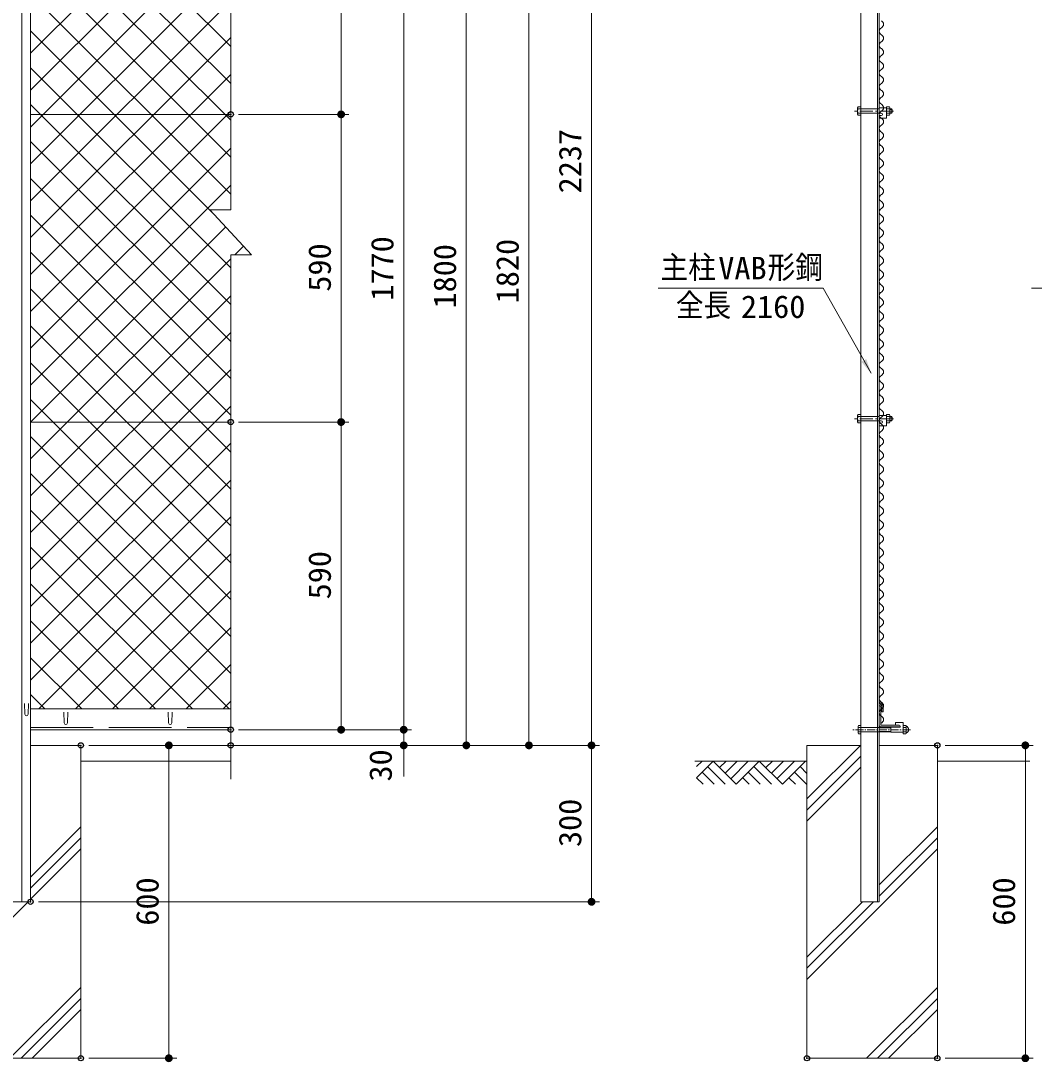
# Model space of a CAD drawing. Units: millimetres at full size. Extents: x -4455 to 4455, y -3150 to 3150.
# Drawn here: x -1598 to 344, y -959 to 1038 of the extents above; entities that cross this region are included whole.
import ezdxf
from ezdxf.enums import TextEntityAlignment as Align

# ---------------------------------------------------------------- set-up
doc = ezdxf.new("R2010")
doc.units = ezdxf.units.MM
doc.header["$LTSCALE"] = 20
doc.header["$PDMODE"] = 32
doc.header["$PDSIZE"] = 10
for name, pattern in [('DASHED', [7.5, 6, -1.5]), ('USER1', [2, 1.25, -0.25, 0.25, -0.25]), ('USER3', [1.125, 0.75, -0.125, 0.125, -0.125]), ('USER4', [4.7625, 3.175, -1.5875])]:
    doc.linetypes.add(name, pattern=pattern)
for name, color, linetype, lineweight in [('0-1_SUNPOU', 1, 'Continuous', 18), ('0-4_6文字', 3, 'Continuous', 18), ('0-5_1部材', 7, 'Continuous', 18), ('0-6_8部品', 7, 'Continuous', 18), ('0-7_GL', 7, 'Continuous', 18), ('0-8_4基礎', 4, 'Continuous', 18), ('0-A_5寸法', 1, 'Continuous', 18), ('0-B_0', 7, 'Continuous', 18), ('0-C_2網', 4, 'Continuous', 18), ('0-D_AMI', 3, 'Continuous', 18)]:
    doc.layers.add(name, color=color, linetype=linetype, lineweight=lineweight)
doc.layers.add('0-2_DEFPOINTS', color=7, linetype='Continuous')
doc.styles.add('ＭＳ ゴシック', font='')
doc.styles.get('ＭＳ ゴシック').set_extended_font_data('MS Gothic')

# ---------------------------------------------------------------- blocks, each defined once
blk = doc.blocks.new('M1')
at = {"layer": '0-1_SUNPOU'}
blk.add_line((-5, 0), (-38.58, 0), dxfattribs=at)
for points in [[(0, 0), (-5, 0), (-4.96, 0.63)], [(0, 0), (-4.96, -0.63), (-5, 0)], [(0, 0), (-4.96, 0.63), (-4.84, 1.24)], [(0, 0), (-4.84, -1.24), (-4.96, -0.63)], [(0, 0), (-4.84, 1.24), (-4.65, 1.84)], [(0, 0), (-4.65, -1.84), (-4.84, -1.24)], [(0, 0), (-4.65, 1.84), (-4.38, 2.41)], [(0, 0), (-4.38, -2.41), (-4.65, -1.84)], [(0, 0), (-4.38, 2.41), (-4.05, 2.94)], [(0, 0), (-4.05, -2.94), (-4.38, -2.41)], [(0, 0), (-4.05, 2.94), (-3.64, 3.42)], [(0, 0), (-3.64, -3.42), (-4.05, -2.94)], [(0, 0), (-3.64, 3.42), (-3.19, 3.85)], [(0, 0), (-3.19, -3.85), (-3.64, -3.42)], [(0, 0), (-3.19, 3.85), (-2.68, 4.22)], [(0, 0), (-2.68, -4.22), (-3.19, -3.85)], [(0, 0), (-2.68, 4.22), (-2.13, 4.52)], [(0, 0), (-2.13, -4.52), (-2.68, -4.22)], [(0, 0), (-2.13, 4.52), (-1.55, 4.76)], [(0, 0), (-1.55, -4.76), (-2.13, -4.52)], [(0, 0), (-1.55, 4.76), (-0.94, 4.91)], [(0, 0), (-0.94, -4.91), (-1.55, -4.76)], [(0, 0), (-0.94, 4.91), (-0.31, 4.99)], [(0, 0), (-0.31, -4.99), (-0.94, -4.91)], [(0, 0), (-0.31, 4.99), (0.31, 4.99)], [(0, 0), (0.31, -4.99), (-0.31, -4.99)], [(0, 0), (0.31, 4.99), (0.94, 4.91)], [(0, 0), (0.94, 4.91), (1.55, 4.76)], [(0, 0), (1.55, 4.76), (2.13, 4.52)], [(0, 0), (2.13, 4.52), (2.68, 4.22)], [(0, 0), (2.68, 4.22), (3.19, 3.85)], [(0, 0), (3.19, 3.85), (3.64, 3.42)], [(0, 0), (3.64, 3.42), (4.05, 2.94)], [(0, 0), (4.05, 2.94), (4.38, 2.41)], [(0, 0), (4.38, 2.41), (4.65, 1.84)], [(0, 0), (4.65, 1.84), (4.84, 1.24)], [(0, 0), (4.84, 1.24), (4.96, 0.63)], [(0, 0), (4.96, 0.63), (5, 0)], [(0, 0), (0.94, -4.91), (0.31, -4.99)], [(0, 0), (1.55, -4.76), (0.94, -4.91)], [(0, 0), (2.13, -4.52), (1.55, -4.76)], [(0, 0), (2.68, -4.22), (2.13, -4.52)], [(0, 0), (3.19, -3.85), (2.68, -4.22)], [(0, 0), (3.64, -3.42), (3.19, -3.85)], [(0, 0), (4.05, -2.94), (3.64, -3.42)], [(0, 0), (4.38, -2.41), (4.05, -2.94)], [(0, 0), (4.65, -1.84), (4.38, -2.41)], [(0, 0), (4.84, -1.24), (4.65, -1.84)], [(0, 0), (4.96, -0.63), (4.84, -1.24)], [(0, 0), (5, 0), (4.96, -0.63)]]:
    blk.add_solid(points, dxfattribs=at)
blk = doc.blocks.new('GL-マーク')
at = {"layer": '0-B_0', "color": 1}
for p, q in [((-278.75, -14.14), (-264.61, 0)), ((-278.75, -42.43), (-236.32, 0)), ((-236.32, 0), (-177.24, -59.08)), ((-203.01, 0), (-219.67, -16.66)), ((-174.73, 0), (-205.53, -30.8)), ((-146.45, 0), (-191.38, -44.94)), ((-118.16, 0), (-177.24, -59.08)), ((-118.16, 0), (-59.08, -59.08)), ((-84.85, 0), (-101.51, -16.65)), ((-56.57, 0), (-87.36, -30.8)), ((-28.28, 0), (-73.22, -44.94)), ((0, 0), (-59.08, -59.08)), ((-250.46, -14.14), (-205.53, -59.08)), ((-132.3, -14.14), (-87.37, -59.08)), ((3.33, -31.61), (-14.14, -14.14)), ((-278.75, -42.43), (-262.09, -59.08)), ((-264.61, -28.28), (-233.81, -59.08)), ((-160.59, -42.43), (-143.93, -59.08)), ((-146.44, -28.28), (-115.65, -59.08)), ((-25.77, -59.08), (-42.43, -42.43)), ((2.51, -59.08), (-28.28, -28.28))]:
    blk.add_line(p, q, dxfattribs=at)
blk = doc.blocks.new('NAMIX13')
at = {"layer": '0-D_AMI'}
for centre, start, end in [((-71.1, -133.3), 298.07249, 61.92751), ((71.1, -400), 118.07249, 241.92751), ((-71.1, -666.7), 298.07249, 61.92751), ((71.1, -933.3), 118.07249, 241.92751), ((-71.1, -1200), 298.07249, 61.92751), ((71.1, -1466.7), 118.07249, 241.92751), ((71.1, -2000), 118.07249, 241.92751), ((-71.1, -1733.3), 298.07249, 61.92751), ((-71.1, -2266.7), 298.07249, 61.92751), ((71.1, -2533.3), 118.07249, 241.92751), ((-71.1, -2800), 298.07249, 61.92751), ((71.1, -3066.7), 118.07249, 241.92751), ((71.1, -3600), 118.07249, 241.92751), ((-71.1, -3333.3), 298.07249, 61.92751), ((-71.1, -3866.7), 298.07249, 61.92751), ((71.1, -4133.3), 118.07249, 241.92751), ((-71.1, -4400), 298.07249, 61.92751), ((71.1, -4666.7), 118.07249, 241.92751), ((71.1, -5200), 118.07249, 241.92751), ((-71.1, -4933.3), 298.07249, 61.92751), ((-71.1, -5466.7), 298.07249, 61.92751), ((71.1, -5733.3), 118.07249, 241.92751)]:
    blk.add_arc(centre, 151.1, start, end, dxfattribs=at)

msp = doc.modelspace()

# ---------------------------------------------------------------- linework, layer by layer
at = {"layer": '0-2_DEFPOINTS'}
for p in [(-1195.49, 858.68), (-983.91, 858.68), (-1195.49, 268.68), (-983.91, 268.68), (-1195.49, -321.32), (-1482.7, -351.32), (-1195.49, -351.32), (-1195.49, -351.32), (-863.91, -351.32), (-743.91, -351.32), (-623.91, -351.32), (-503.91, -351.32), (158.96, -351.32), (-1579.15, -651.32), (-503.91, -651.32), (-1482.7, -951.32), (-1482.7, -951.32), (-1314.09, -951.32), (-91.04, -951.32), (158.96, -951.32), (158.96, -951.32), (327.58, -951.32)]:
    msp.add_point(p, dxfattribs=at)
at = {"layer": '0-4_6文字', "color": 7}
for points in [[(-376.07, 525.1), (-59.84, 525.1), (31.78, 362.49)], [(339.08, 525.1), (655.31, 525.1), (746.92, 362.49)]]:
    msp.add_lwpolyline(points, dxfattribs=at)
msp.add_solid([(32.76, 360.75), (13.49, 384.33), (22.57, 389.44)], dxfattribs=at)
at = {"layer": '0-5_1部材', "color": 3}
for p, q in [((-1595.65, 1898.39), (-1595.65, -651.32)), ((-1515.4, -287.82), (-1514.65, -308.32)), ((-1507.9, -287.82), (-1508.65, -308.32)), ((-1315.4, -287.82), (-1314.65, -308.32)), ((-1307.9, -287.82), (-1308.65, -308.32))]:
    msp.add_line(p, q, dxfattribs=at)
at = {"layer": '0-5_1部材'}
for p, q in [((-1579.15, 1898.39), (-1579.15, -651.32)), ((12.51, 1499.3), (12.51, -351.32)), ((44.51, 1507.88), (44.51, -651.32)), ((-1579.15, 858.68), (-1195.49, 858.68)), ((-1579.15, 268.68), (-1195.49, 268.68)), ((47.51, -275.71), (49.01, -275.71)), ((50.51, -311.21), (50.51, -277.21)), ((-1579.15, -281.32), (-1195.49, -281.32)), ((49.51, -315.71), (87.51, -315.71)), ((52.01, -312.71), (86.01, -312.71)), ((87.51, -314.21), (87.51, -316.21)), ((-1579.15, -321.32), (-1195.49, -321.32)), ((12.51, -351.32), (12.51, -651.32)), ((-1644.15, -651.32), (-1579.15, -651.32)), ((47.51, -651.32), (12.51, -651.32))]:
    msp.add_line(p, q, dxfattribs=at)
at = {"layer": '0-5_1部材', "color": 4}
for p, q in [((-1195.49, 1916.39), (-1195.49, 675.53)), ((-1235.49, 675.53), (-1155.49, 589.37)), ((-1195.49, 675.53), (-1235.49, 675.53)), ((-1195.49, 589.37), (-1195.49, -416.4)), ((-1195.49, 589.37), (-1155.49, 589.37))]:
    msp.add_line(p, q, dxfattribs=at)
at = {"layer": '0-5_1部材', "color": 1, "linetype": 'DASHED'}
msp.add_line((-1579.15, -317.32), (-1195.49, -317.32), dxfattribs=at)
at = {"layer": '0-5_1部材'}
msp.add_lwpolyline([(47.51, 1508.68), (47.51, -351.32), (47.51, -651.32)], dxfattribs=at)
for centre, radius, start, end in [((49.01, -277.21), 1.5, 0, 90), ((49.51, -313.71), 2, 209.64572, 270), ((52.01, -311.21), 1.5, 179.99992, 270), ((86.01, -314.21), 1.5, 0.01748, 90)]:
    msp.add_arc(centre, radius, start, end, dxfattribs=at)
at = {"layer": '0-5_1部材', "color": 3}
for centre in [(-1511.65, -308.32), (-1311.65, -308.32)]:
    msp.add_arc(centre, 3, 180, 0, dxfattribs=at)
at = {"layer": '0-6_8部品', "color": 1, "linetype": 'USER1'}
for p, q in [((75.13, 865.11), (-3.36, 865.11)), ((75.13, 275.11), (-3.36, 275.11))]:
    msp.add_line(p, q, dxfattribs=at)
at = {"layer": '0-6_8部品'}
for p, q in [((6.11, 871.03), (7.22, 872.95)), ((6.11, 859.19), (6.11, 871.03)), ((6.11, 859.19), (7.22, 857.27)), ((6.8, 869.11), (12.51, 869.11)), ((6.8, 861.11), (12.51, 861.11)), ((7.22, 872.95), (12.51, 872.95)), ((12.51, 857.27), (12.51, 872.95)), ((47.51, 871.43), (47.51, 860.93)), ((47.51, 871.43), (61.71, 871.43)), ((47.51, 860.93), (51.46, 860.93)), ((61.71, 857.27), (61.71, 872.95)), ((61.71, 871.43), (61.71, 851.43)), ((67.43, 869.11), (61.71, 869.11)), ((67.43, 861.11), (61.71, 861.11)), ((68.11, 859.19), (67.01, 857.27)), ((68.11, 859.19), (68.11, 871.03)), ((68.11, 869.11), (71.67, 869.11)), ((68.11, 861.11), (71.67, 861.11)), ((71.67, 861.11), (71.67, 869.11)), ((7.22, 857.27), (12.51, 857.27)), ((47.51, 856.43), (51.46, 856.43)), ((47.51, 856.43), (47.51, 851.43)), ((47.51, 851.43), (61.71, 851.43)), ((67.01, 857.27), (61.71, 857.27)), ((6.11, 281.03), (7.22, 282.95)), ((6.11, 269.19), (6.11, 281.03)), ((7.22, 282.95), (12.51, 282.95)), ((12.51, 267.27), (12.51, 282.95)), ((47.51, 281.43), (47.51, 270.93)), ((47.51, 281.43), (61.71, 281.43)), ((61.71, 267.27), (61.71, 282.95)), ((61.71, 281.43), (61.71, 261.43)), ((68.11, 269.19), (68.11, 281.03)), ((6.11, 269.19), (7.22, 267.27)), ((6.8, 279.11), (12.51, 279.11)), ((6.8, 271.11), (12.51, 271.11)), ((7.22, 267.27), (12.51, 267.27)), ((47.51, 270.93), (51.46, 270.93)), ((47.51, 266.43), (51.46, 266.43)), ((47.51, 266.43), (47.51, 261.43)), ((47.51, 261.43), (61.71, 261.43)), ((67.43, 279.11), (61.71, 279.11)), ((67.43, 271.11), (61.71, 271.11)), ((67.01, 267.27), (61.71, 267.27)), ((68.11, 269.19), (67.01, 267.27)), ((68.11, 279.11), (71.67, 279.11)), ((68.11, 271.11), (71.67, 271.11)), ((71.67, 271.11), (71.67, 279.11)), ((-1590.63, -271.16), (-1589.88, -291.66)), ((-1583.13, -271.16), (-1583.88, -291.66)), ((55.19, -274.92), (47.51, -263.25)), ((52.19, -275.81), (47.51, -268.71)), ((52.19, -286.81), (52.19, -275.81)), ((55.19, -286.81), (55.19, -274.92)), ((52.19, -286.81), (55.19, -286.81)), ((6.91, -314.28), (7.53, -313.21)), ((6.91, -328.14), (6.91, -314.28)), ((12.51, -313.21), (7.53, -313.21)), ((12.51, -317.21), (7.53, -317.21)), ((12.51, -329.21), (12.51, -313.21)), ((47.51, -317.21), (69.51, -317.21)), ((69.51, -326.21), (69.51, -316.21)), ((69.51, -316.21), (87.51, -316.21)), ((78.51, -307.21), (78.51, -312.71)), ((93.51, -307.21), (78.51, -307.21)), ((93.51, -313.21), (93.51, -307.21)), ((93.51, -329.21), (93.51, -313.21)), ((93.51, -313.21), (98.49, -313.21)), ((93.51, -325.21), (93.51, -317.21)), ((93.51, -317.21), (98.49, -317.21)), ((6.91, -328.14), (7.53, -329.21)), ((12.51, -325.21), (7.53, -325.21)), ((12.51, -329.21), (7.53, -329.21)), ((47.51, -325.21), (69.51, -325.21)), ((69.51, -326.21), (93.51, -326.21)), ((93.51, -325.21), (98.55, -325.21)), ((93.51, -329.21), (98.49, -329.21)), ((99.11, -328.14), (98.5, -329.21))]:
    msp.add_line(p, q, dxfattribs=at)
at = {"layer": '0-6_8部品', "color": 3, "linetype": 'USER4'}
for p, q in [((12.51, 869.11), (47.51, 869.11)), ((12.51, 279.11), (47.51, 279.11)), ((12.51, -317.21), (47.51, -317.21)), ((12.51, -325.21), (47.51, -325.21))]:
    msp.add_line(p, q, dxfattribs=at)
at = {"layer": '0-6_8部品', "color": 3, "linetype": 'DASHED'}
for p, q in [((12.51, 861.11), (47.51, 861.11)), ((12.51, 271.11), (47.51, 271.11))]:
    msp.add_line(p, q, dxfattribs=at)
at = {"layer": '0-6_8部品', "color": 1}
for p, q in [((68.11, 868.31), (72.07, 868.31)), ((68.11, 861.91), (72.07, 861.91)), ((68.11, 278.31), (72.07, 278.31)), ((68.11, 271.91), (72.07, 271.91))]:
    msp.add_line(p, q, dxfattribs=at)
at = {"layer": '0-6_8部品', "color": 4}
for p, q in [((47.51, -318.01), (69.51, -318.01)), ((47.51, -324.41), (69.51, -324.41))]:
    msp.add_line(p, q, dxfattribs=at)
at = {"layer": '0-6_8部品', "color": 1, "linetype": 'USER3'}
msp.add_line((107.14, -321.21), (-3.3, -321.21), dxfattribs=at)
at = {"layer": '0-6_8部品'}
for points in [[(68.11, 871.03), (67.01, 872.95), (61.71, 872.95)], [(68.11, 281.03), (67.01, 282.95), (61.71, 282.95)], [(99.11, -328.14), (99.11, -314.28), (98.5, -313.21)]]:
    msp.add_lwpolyline(points, dxfattribs=at)
for centre, radius, start, end in [((9.14, 871.03), 3.03, 180, 219.3382), ((18.11, 865.11), 12, 160.52878, 199.47122), ((9.14, 859.19), 3.03, 140.6618, 180), ((51.46, 858.68), 2.25, 270, 90), ((65.08, 871.03), 3.03, 320.6618, 0), ((56.11, 865.11), 12, 340.52878, 19.47122), ((65.08, 859.19), 3.03, 0, 39.3382), ((64.74, 865.11), 8, 330, 30), ((9.14, 281.03), 3.03, 180, 219.3382), ((65.08, 281.03), 3.03, 320.6618, 0), ((18.11, 275.11), 12, 160.52878, 199.47122), ((9.14, 269.19), 3.03, 140.6618, 180), ((51.46, 268.68), 2.25, 270, 90), ((56.11, 275.11), 12, 340.52878, 19.47122), ((65.08, 269.19), 3.03, 0, 39.3382), ((64.74, 275.11), 8, 330, 30), ((-1586.88, -291.66), 3, 180, 0), ((20.1, -321.21), 13.19, 162.35463, 197.65355), ((14.15, -314.28), 7.23, 179.99992, 203.88486), ((84.68, -321.33), 14.39, 344.30688, 16.61112), ((91.88, -314.28), 7.23, 336.03567, 0), ((96.08, -321.08), 7.61, 293.49969, 65.96921), ((14.15, -328.14), 7.23, 156.1122, 179.99992), ((91.88, -328.14), 7.27, 0, 23.62772)]:
    msp.add_arc(centre, radius, start, end, dxfattribs=at)
at = {"layer": '0-7_GL'}
for p, q in [((-1482.7, -381.32), (-1195.49, -381.32)), ((-305.76, -381.32), (-91.04, -381.32)), ((335.89, -381.32), (158.96, -381.32))]:
    msp.add_line(p, q, dxfattribs=at)
at = {"layer": '0-8_4基礎', "color": 7}
for p, q in [((-1579.15, -351.32), (-1482.7, -351.32)), ((-1482.7, -951.32), (-1482.7, -351.32)), ((-91.04, -951.32), (-91.04, -351.32)), ((-91.04, -351.32), (12.51, -351.32)), ((47.51, -351.32), (158.96, -351.32)), ((158.96, -951.32), (158.96, -351.32)), ((-1732.7, -951.32), (-1482.7, -951.32)), ((-91.04, -951.32), (158.96, -951.32))]:
    msp.add_line(p, q, dxfattribs=at)
at = {"layer": '0-8_4基礎'}
for p, q in [((-91.04, -454.09), (11.74, -351.32)), ((-91.04, -475.3), (12.51, -371.75)), ((-91.04, -496.52), (12.51, -392.97)), ((-1579.15, -604), (-1482.7, -507.55)), ((47.51, -619), (158.96, -507.55)), ((-1579.15, -625.21), (-1482.7, -528.76)), ((47.51, -640.21), (158.96, -528.76)), ((-1579.15, -646.43), (-1482.7, -549.98)), ((-91.04, -799.98), (158.96, -549.98)), ((-1732.7, -799.98), (-1584.04, -651.32)), ((-91.04, -778.76), (36.41, -651.32)), ((-91.04, -757.55), (15.2, -651.32)), ((-1618.65, -951.32), (-1482.7, -815.37)), ((23.02, -951.32), (158.96, -815.37)), ((-1597.43, -951.32), (-1482.7, -836.58)), ((44.23, -951.32), (158.96, -836.58)), ((-1576.22, -951.32), (-1482.7, -857.8)), ((65.44, -951.32), (158.96, -857.8))]:
    msp.add_line(p, q, dxfattribs=at)
at = {"layer": '0-A_5寸法'}
for p, q in [((-503.91, 1885.68), (-503.91, -351.32)), ((-623.91, 1468.68), (-623.91, -351.32)), ((-983.91, 858.68), (-983.91, 1448.68)), ((-863.91, -321.32), (-863.91, 1448.68)), ((-743.91, 1448.68), (-743.91, -351.32)), ((-1180.49, 858.68), (-968.91, 858.68)), ((-1180.49, 858.68), (-968.91, 858.68)), ((-983.91, 268.68), (-983.91, 858.68)), ((-1180.49, 268.68), (-968.91, 268.68)), ((-1180.49, 268.68), (-968.91, 268.68)), ((-983.91, -321.32), (-983.91, 268.68)), ((-863.91, -291.32), (-863.91, -261.32)), ((-1180.49, -321.32), (-848.91, -321.32)), ((-1180.49, -321.32), (-848.91, -321.32)), ((-1180.49, -321.32), (-968.91, -321.32)), ((-863.91, -321.32), (-863.91, -351.32)), ((-1467.7, -351.32), (-488.91, -351.32)), ((-1467.7, -351.32), (-1299.09, -351.32)), ((-1314.09, -351.32), (-1314.09, -951.32)), ((-1180.49, -351.32), (-728.91, -351.32)), ((-1180.49, -351.32), (-848.91, -351.32)), ((-1180.49, -351.32), (-608.91, -351.32)), ((-1180.49, -351.32), (-488.91, -351.32)), ((-503.91, -351.32), (-503.91, -651.32)), ((173.96, -351.32), (342.58, -351.32)), ((327.58, -351.32), (327.58, -951.32)), ((-863.91, -381.32), (-863.91, -411.32)), ((-1564.15, -651.32), (-488.91, -651.32)), ((-1467.7, -951.32), (-1299.09, -951.32)), ((173.96, -951.32), (342.58, -951.32))]:
    msp.add_line(p, q, dxfattribs=at)
at = {"layer": '0-C_2網'}
for p, q in [((-1195.49, 988.74), (-1579.15, 1372.41)), ((-1579.15, 975.82), (-1195.49, 1359.48)), ((-1195.49, 918.03), (-1579.15, 1301.7)), ((-1579.15, 905.11), (-1195.49, 1288.77)), ((-1195.49, 847.32), (-1579.15, 1230.99)), ((-1579.15, 834.4), (-1195.49, 1218.06)), ((-1195.49, 776.61), (-1579.15, 1160.28)), ((-1579.15, 763.69), (-1195.49, 1147.35)), ((-1195.49, 705.9), (-1579.15, 1089.57)), ((-1579.15, 692.98), (-1195.49, 1076.64)), ((-1231.08, 670.78), (-1579.15, 1018.85)), ((-1579.15, 622.27), (-1195.49, 1005.93)), ((-1195.49, 564.48), (-1579.15, 948.14)), ((-1579.15, 551.56), (-1195.49, 935.22)), ((-1195.49, 493.77), (-1579.15, 877.43)), ((-1579.15, 480.84), (-1195.49, 864.51)), ((-1195.49, 423.06), (-1579.15, 806.72)), ((-1579.15, 410.13), (-1195.49, 793.8)), ((-1195.49, 352.35), (-1579.15, 736.01)), ((-1579.15, 339.42), (-1195.49, 723.09)), ((-1195.49, 281.64), (-1579.15, 665.3)), ((-1579.15, 268.71), (-1205.08, 642.78)), ((-1187.78, 589.37), (-1171.04, 606.12)), ((-1195.49, 210.93), (-1579.15, 594.59)), ((-1579.15, 198), (-1195.49, 581.67)), ((-1195.49, 140.22), (-1579.15, 523.88)), ((-1579.15, 127.29), (-1195.49, 510.96)), ((-1195.49, 69.5), (-1579.15, 453.17)), ((-1579.15, 56.58), (-1195.49, 440.25)), ((-1195.49, -1.21), (-1579.15, 382.46)), ((-1579.15, -14.13), (-1195.49, 369.53)), ((-1195.49, -71.92), (-1579.15, 311.75)), ((-1579.15, -84.84), (-1195.49, 298.82)), ((-1195.49, -142.63), (-1579.15, 241.04)), ((-1579.15, -155.55), (-1195.49, 228.11)), ((-1195.49, -213.34), (-1579.15, 170.33)), ((-1579.15, -226.26), (-1195.49, 157.4)), ((-1198.22, -281.32), (-1579.15, 99.62)), ((-1563.49, -281.32), (-1195.49, 86.69)), ((-1268.93, -281.32), (-1579.15, 28.91)), ((-1492.78, -281.32), (-1195.49, 15.98)), ((-1339.64, -281.32), (-1579.15, -41.81)), ((-1422.07, -281.32), (-1195.49, -54.73)), ((-1410.35, -281.32), (-1579.15, -112.52)), ((-1351.36, -281.32), (-1195.49, -125.44)), ((-1481.06, -281.32), (-1579.15, -183.23)), ((-1280.65, -281.32), (-1195.49, -196.15)), ((-1551.77, -281.32), (-1579.15, -253.94)), ((-1209.94, -281.32), (-1195.49, -266.86))]:
    msp.add_line(p, q, dxfattribs=at)
at = {"layer": '0-C_2網', "color": 2}
for centre, start, end in [((55.27, 138.05), 118.07249, 241.92751), ((48.16, 151.39), 298.07249, 61.92751)]:
    msp.add_arc(centre, 7.56, start, end, dxfattribs=at)
at = {"layer": '0-D_AMI'}
for centre, start, end in [((55.27, -181.95), 118.07249, 241.92751), ((48.16, -168.61), 298.07249, 61.92751), ((48.16, -195.28), 298.07249, 61.92751), ((55.27, -208.61), 118.07249, 241.92751), ((48.16, -221.95), 298.07249, 61.92751), ((55.27, -235.28), 118.07249, 241.92751), ((55.27, -261.95), 118.07249, 241.92751), ((48.16, -248.61), 298.07249, 61.92751), ((48.16, -275.28), 298.07249, 61.92751), ((55.27, -288.61), 118.07249, 241.92751), ((48.16, -301.95), 298.07249, 61.92751)]:
    msp.add_arc(centre, 7.56, start, end, dxfattribs=at)

# ---------------------------------------------------------------- block references
at = {"layer": '0-7_GL', "xscale": 0.75, "yscale": 0.75}
msp.add_blockref('GL-マーク', (-93.69, -381.47), dxfattribs=at)
at = {"layer": '0-A_5寸法', "xscale": 1.5, "yscale": 1.5}
for p, rotation in [((-983.91, 858.68), 270), ((-983.91, 858.68), 90), ((-983.91, 268.68), 270), ((-983.91, 268.68), 90), ((-983.91, -321.32), 270), ((-863.91, -321.32), 270), ((-863.91, -321.32), 270), ((-743.91, -351.32), 270), ((-623.91, -351.32), 270), ((-503.91, -351.32), 270), ((-1314.09, -351.32), 90), ((-863.91, -351.32), 90), ((-503.91, -351.32), 90), ((327.58, -351.32), 90), ((-503.91, -651.32), 270), ((-1314.09, -951.32), 270), ((327.58, -951.32), 270)]:
    msp.add_blockref('M1', p, dxfattribs=dict(at, rotation=rotation))
at = {"layer": '0-C_2網', "xscale": 0.05, "yscale": 0.05}
for p in [(51.71, 1038.05), (51.71, 744.72), (51.71, 451.39), (51.71, 131.39)]:
    msp.add_blockref('NAMIX13', p, dxfattribs=at)

# ---------------------------------------------------------------- texts
at = {"layer": '0-4_6文字', "style": 'ＭＳ ゴシック'}
for s, width, p in [('主柱', 0.9, (-371.74, 530.95)), ('VAB', 1.05, (-260.94, 529.23)), ('形鋼', 0.9, (-166.47, 530.95)), ('全長', 0.9, (-342.36, 458.29)), ('2160', 1.05, (-217.62, 455.31))]:
    msp.add_text(s, height=43.26, dxfattribs=dict(at, width=width)).set_placement(p, align=Align.BOTTOM_LEFT)
at = {"layer": '0-A_5寸法', "color": 3, "style": 'ＭＳ ゴシック', "width": 1.05}
for s, p in [('2237', (-510.59, 707.18)), ('1770', (-870.59, 501.43)), ('590', (-990.59, 518.68)), ('1800', (-750.59, 486.43)), ('1820', (-630.59, 496.43)), ('590', (-990.59, -71.32)), ('30', (-873.76, -420.68)), ('300', (-510.59, -546.32)), ('600', (-1320.76, -697.07)), ('600', (320.9, -697.07))]:
    msp.add_text(s, height=43.26, rotation=90, dxfattribs=at).set_placement(p, align=Align.BOTTOM_LEFT)

doc.saveas('drawing.dxf')
